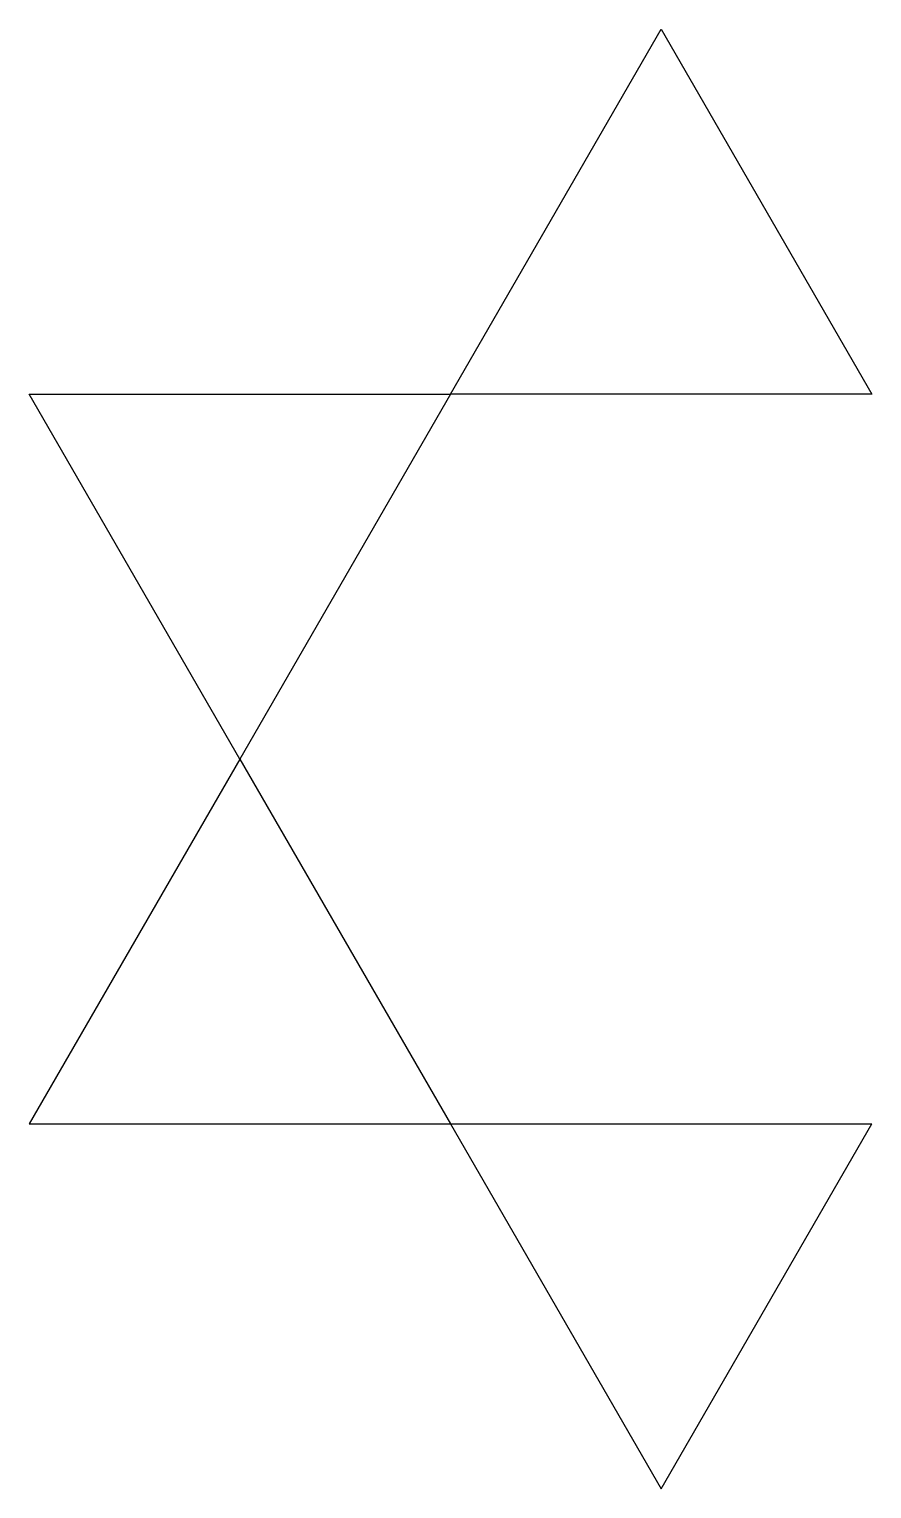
# Model space of a CAD drawing. Header units: millimetres. Extents: x -3 to 1, y -3.46 to 3.46.
import ezdxf

# ---------------------------------------------------------------- set-up
doc = ezdxf.new("R2010")
doc.units = ezdxf.units.MM

msp = doc.modelspace()

# ---------------------------------------------------------------- linework, layer by layer
at = {"color": 7, "linetype": 'Continuous'}
for p, q in [((-1, 1.7321), (0, 3.4641)), ((0, 3.4641), (1, 1.7321)), ((-2, 0), (-3, 1.7321)), ((-3, 1.7321), (-1, 1.7321)), ((-1, 1.7321), (-2, 0)), ((1, 1.7321), (-1, 1.7321)), ((-2, 0), (-3, -1.7321)), ((-2, 0), (-1, -1.7321)), ((-3, -1.7321), (-1, -1.7321)), ((-1, -1.7321), (0, -3.4641)), ((-1, -1.7321), (1, -1.7321)), ((0, -3.4641), (1, -1.7321))]:
    msp.add_line(p, q, dxfattribs=at)

doc.saveas('drawing.dxf')
